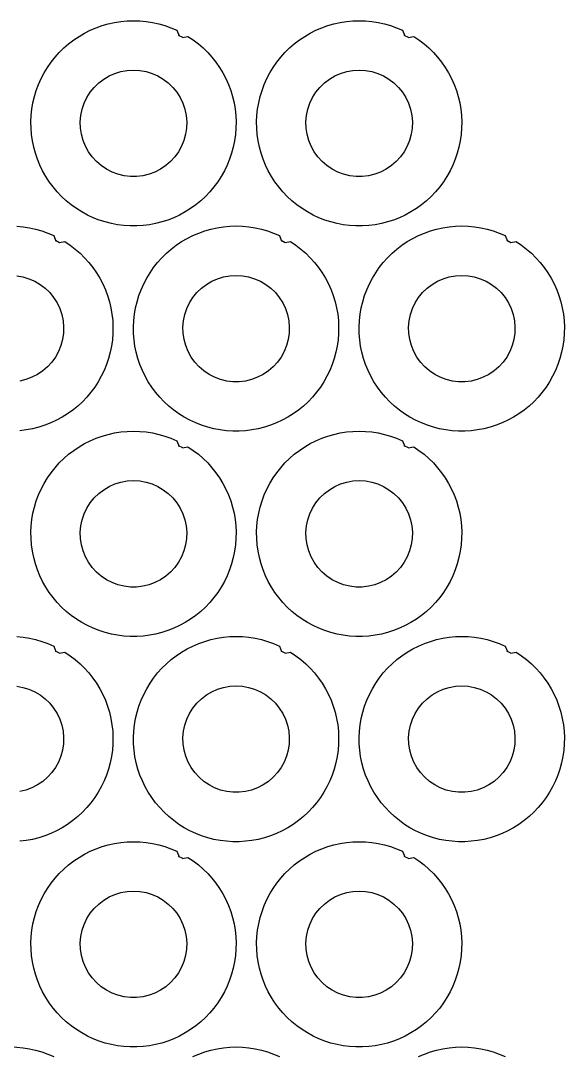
# Model space of a CAD drawing. Extents: x 0 to 183, y 0 to 160.
# Drawn here: x 140.1 to 182.5, y 79.5 to 160.1 of the extents above; entities that cross this region are included whole.
import ezdxf

# ---------------------------------------------------------------- set-up
doc = ezdxf.new("R2010")
doc.units = 0
doc.layers.add('Layer_1', color=7, linetype='CONTINUOUS')

msp = doc.modelspace()

# ---------------------------------------------------------------- linework, layer by layer
at = {"layer": 'Layer_1', "color": 7}
for points in [[(140.944165, 152.722013), (140.998183, 153.217014), (141.08316, 153.707013), (141.198165, 154.192012), (141.343171, 154.668014), (141.517161, 155.134014), (141.720164, 155.588013), (141.951162, 156.029014), (142.208182, 156.455014), (142.492182, 156.863014), (142.801159, 157.254013), (143.133166, 157.624012), (143.487157, 157.973014), (143.863162, 158.300014), (144.25816, 158.602014), (144.671164, 158.880014), (145.101158, 159.131014), (145.545178, 159.354012), (146.003168, 159.550013), (146.472165, 159.717015), (146.950165, 159.855013), (147.43618, 159.962015), (147.927162, 160.039013), (148.423167, 160.086015), (148.92016, 160.101029), (149.417182, 160.086), (149.913159, 160.039013), (150.40417, 159.962015), (150.890156, 159.855013), (151.368184, 159.717015), (151.837181, 159.550013), (152.295171, 159.354012), (152.474716, 158.915537)], [(158.541957, 152.722013), (158.595974, 153.217014), (158.680952, 153.707013), (158.795957, 154.192012), (158.940963, 154.668014), (159.114953, 155.134014), (159.317955, 155.588013), (159.548954, 156.029014), (159.805974, 156.455014), (160.089974, 156.863014), (160.398951, 157.254013), (160.730957, 157.624012), (161.084949, 157.973014), (161.460953, 158.300014), (161.855952, 158.602014), (162.268956, 158.880014), (162.698949, 159.131014), (163.14297, 159.354012), (163.60096, 159.550013), (164.069957, 159.717015), (164.547956, 159.855013), (165.033971, 159.962015), (165.524953, 160.039013), (166.020959, 160.086015), (166.517952, 160.101029), (167.014974, 160.086), (167.510951, 160.039013), (168.001961, 159.962015), (168.487948, 159.855013), (168.965976, 159.717015), (169.434973, 159.550013), (169.892963, 159.354012), (170.072507, 158.915537)], [(152.758868, 158.791676), (152.435537, 158.954716)], [(152.739163, 158.798006), (153.169157, 158.880014), (153.582161, 158.602014), (153.977159, 158.300014), (154.353164, 157.973014), (154.707184, 157.624012), (155.039162, 157.254013), (155.348167, 156.863014), (155.632167, 156.455014), (155.889158, 156.029014), (156.120157, 155.588013), (156.32316, 155.134014), (156.497178, 154.668014), (156.642184, 154.192012), (156.757161, 153.707013), (156.842166, 153.217014), (156.896184, 152.722013), (156.919044, 152.225014)], [(170.35666, 158.791676), (170.033329, 158.954716)], [(170.336955, 158.798006), (170.766949, 158.880014), (171.179953, 158.602014), (171.574951, 158.300014), (171.950956, 157.973014), (172.304975, 157.624012), (172.636953, 157.254013), (172.945958, 156.863014), (173.229959, 156.455014), (173.48695, 156.029014), (173.717949, 155.588013), (173.920952, 155.134014), (174.09497, 154.668014), (174.239976, 154.192012), (174.354953, 153.707013), (174.439958, 153.217014), (174.493976, 152.722013), (174.516836, 152.225014)], [(144.772171, 152.224015), (144.815182, 152.714015), (144.917177, 153.195014), (145.074177, 153.661014), (145.286182, 154.105015), (145.548169, 154.520014), (145.858162, 154.902013), (146.211166, 155.245014), (146.602185, 155.543013), (147.025179, 155.793014), (147.475183, 155.991012), (147.945167, 156.135014), (148.429178, 156.222014), (148.92016, 156.251013), (149.411171, 156.222014), (149.895182, 156.135014), (150.365166, 155.991012), (150.81517, 155.793014), (151.238164, 155.543013), (151.629183, 155.245014), (151.982159, 154.902013), (152.29218, 154.520014), (152.554167, 154.105015), (152.766172, 153.661014), (152.923172, 153.195014), (153.025167, 152.714015), (153.068178, 152.224015), (153.054067, 151.732014)], [(162.369963, 152.224015), (162.412974, 152.714015), (162.514969, 153.195014), (162.671969, 153.661014), (162.883974, 154.105015), (163.145961, 154.520014), (163.455954, 154.902013), (163.808958, 155.245014), (164.199976, 155.543013), (164.622971, 155.793014), (165.072974, 155.991012), (165.542959, 156.135014), (166.02697, 156.222014), (166.517952, 156.251013), (167.008962, 156.222014), (167.492974, 156.135014), (167.962958, 155.991012), (168.412962, 155.793014), (168.835956, 155.543013), (169.226975, 155.245014), (169.57995, 154.902013), (169.889972, 154.520014), (170.151958, 154.105015), (170.363964, 153.661014), (170.520964, 153.195014), (170.622959, 152.714015), (170.66597, 152.224015), (170.651859, 151.732014)], [(140.921164, 152.225014), (140.944306, 152.722013)], [(158.518956, 152.225014), (158.542098, 152.722013)], [(156.919157, 152.225014), (156.911254, 151.728012), (156.873183, 151.232012), (156.803163, 150.739012), (156.703172, 150.252015), (156.57318, 149.771024), (156.414176, 149.300023), (156.225172, 148.840001), (156.008172, 148.392001), (155.764162, 147.958028), (155.493172, 147.541017), (155.197178, 147.141023), (154.876178, 146.760023), (154.533165, 146.40002), (154.16718, 146.062003), (153.782172, 145.748002), (153.377183, 145.458019), (152.956164, 145.194028), (152.519171, 144.956002), (152.067164, 144.746001), (151.604178, 144.565012), (151.130158, 144.412019), (150.648179, 144.290014), (150.159172, 144.19801), (149.665171, 144.136006), (149.169165, 144.105018), (148.671184, 144.105018), (148.175178, 144.136006), (147.681177, 144.19801), (147.19217, 144.290014), (146.710163, 144.412019), (146.236171, 144.565012), (145.773157, 144.746001), (145.321178, 144.956002), (144.884157, 145.194028), (144.463166, 145.458019), (144.058177, 145.748002), (143.67317, 146.062003), (143.307184, 146.40002), (142.964171, 146.760023), (142.643171, 147.141023), (142.347177, 147.541017), (142.076159, 147.958028), (141.832178, 148.392001), (141.615177, 148.840001), (141.426173, 149.300023), (141.267169, 149.771024), (141.137177, 150.252015), (141.037158, 150.739012), (140.967166, 151.232012), (140.929179, 151.728012), (140.921277, 152.225014)], [(153.05418, 151.732014), (152.981169, 151.246013), (152.851177, 150.772012), (152.667168, 150.316023), (152.42917, 149.886001), (152.143166, 149.486008), (151.81116, 149.123013), (151.438175, 148.802014), (151.030167, 148.528004), (150.593174, 148.303017), (150.132164, 148.132018), (149.654164, 148.016025), (149.166174, 147.958028), (148.674176, 147.958028), (148.186157, 148.016025), (147.708157, 148.132018), (147.247175, 148.303017), (146.810182, 148.528004), (146.402174, 148.802014), (146.029161, 149.123013), (145.697183, 149.486008), (145.411179, 149.886001), (145.173181, 150.316023), (144.989172, 150.772012), (144.85918, 151.246013), (144.786169, 151.732014), (144.772058, 152.224015)], [(174.516948, 152.225014), (174.509046, 151.728012), (174.470974, 151.232012), (174.400955, 150.739012), (174.300964, 150.252015), (174.170972, 149.771024), (174.011968, 149.300023), (173.822964, 148.840001), (173.605963, 148.392001), (173.361954, 147.958028), (173.090964, 147.541017), (172.79497, 147.141023), (172.47397, 146.760023), (172.130957, 146.40002), (171.764971, 146.062003), (171.379964, 145.748002), (170.974975, 145.458019), (170.553956, 145.194028), (170.116963, 144.956002), (169.664956, 144.746001), (169.20197, 144.565012), (168.72795, 144.412019), (168.245971, 144.290014), (167.756964, 144.19801), (167.262962, 144.136006), (166.766957, 144.105018), (166.268976, 144.105018), (165.77297, 144.136006), (165.278968, 144.19801), (164.789962, 144.290014), (164.307955, 144.412019), (163.833962, 144.565012), (163.370949, 144.746001), (162.91897, 144.956002), (162.481949, 145.194028), (162.060958, 145.458019), (161.655969, 145.748002), (161.270961, 146.062003), (160.904976, 146.40002), (160.561963, 146.760023), (160.240963, 147.141023), (159.944968, 147.541017), (159.67395, 147.958028), (159.429969, 148.392001), (159.212969, 148.840001), (159.023964, 149.300023), (158.86496, 149.771024), (158.734969, 150.252015), (158.634949, 150.739012), (158.564958, 151.232012), (158.526971, 151.728012), (158.519069, 152.225014)], [(170.651972, 151.732014), (170.578961, 151.246013), (170.448969, 150.772012), (170.26496, 150.316023), (170.026962, 149.886001), (169.740958, 149.486008), (169.408952, 149.123013), (169.035967, 148.802014), (168.627958, 148.528004), (168.190966, 148.303017), (167.729956, 148.132018), (167.251956, 148.016025), (166.763965, 147.958028), (166.271967, 147.958028), (165.783949, 148.016025), (165.305949, 148.132018), (164.844967, 148.303017), (164.407974, 148.528004), (163.999966, 148.802014), (163.626952, 149.123013), (163.294974, 149.486008), (163.00897, 149.886001), (162.770972, 150.316023), (162.586964, 150.772012), (162.456972, 151.246013), (162.383961, 151.732014), (162.36985, 152.224015)], [(139.818387, 144.089989), (140.314364, 144.043002), (140.805374, 143.966003), (141.291361, 143.859002), (141.769389, 143.721003), (142.238386, 143.554001), (142.696376, 143.358001), (142.87592, 142.919526)], [(148.943162, 136.726001), (148.997179, 137.221002), (149.082156, 137.711002), (149.197162, 138.196001), (149.342167, 138.672003), (149.516157, 139.138002), (149.71916, 139.592002), (149.950159, 140.033002), (150.207178, 140.459003), (150.491179, 140.867003), (150.800156, 141.258002), (151.132162, 141.628001), (151.486153, 141.977003), (151.862158, 142.304002), (152.257156, 142.606003), (152.67016, 142.884003), (153.100154, 143.135003), (153.544174, 143.358001), (154.002164, 143.554001), (154.471161, 143.721003), (154.949161, 143.859002), (155.435176, 143.966003), (155.926158, 144.043002), (156.422163, 144.090003), (156.919157, 144.105018), (157.416178, 144.089989), (157.912156, 144.043002), (158.403166, 143.966003), (158.889152, 143.859002), (159.36718, 143.721003), (159.836177, 143.554001), (160.294168, 143.358001), (160.473712, 142.919526)], [(166.540953, 136.726001), (166.594971, 137.221002), (166.679948, 137.711002), (166.794953, 138.196001), (166.939959, 138.672003), (167.113949, 139.138002), (167.316952, 139.592002), (167.54795, 140.033002), (167.80497, 140.459003), (168.08897, 140.867003), (168.397947, 141.258002), (168.729954, 141.628001), (169.083945, 141.977003), (169.45995, 142.304002), (169.854948, 142.606003), (170.267952, 142.884003), (170.697946, 143.135003), (171.141966, 143.358001), (171.599956, 143.554001), (172.068953, 143.721003), (172.546953, 143.859002), (173.032968, 143.966003), (173.52395, 144.043002), (174.019955, 144.090003), (174.516948, 144.105018), (175.01397, 144.089989), (175.509947, 144.043002), (176.000958, 143.966003), (176.486944, 143.859002), (176.964972, 143.721003), (177.433969, 143.554001), (177.891959, 143.358001), (178.071503, 142.919526)], [(143.160073, 142.795665), (142.836742, 142.958704)], [(143.140368, 142.801995), (143.570362, 142.884003), (143.983366, 142.606003), (144.378364, 142.304002), (144.754369, 141.977003), (145.108388, 141.628001), (145.440366, 141.258002), (145.749371, 140.867003), (146.033371, 140.459003), (146.290363, 140.033002), (146.521362, 139.592002), (146.724364, 139.138002), (146.898383, 138.672003), (147.043388, 138.196001), (147.158366, 137.711002), (147.243371, 137.221002), (147.297388, 136.726001), (147.320248, 136.229003)], [(160.757864, 142.795665), (160.434534, 142.958704)], [(160.73816, 142.801995), (161.168153, 142.884003), (161.581157, 142.606003), (161.976156, 142.304002), (162.35216, 141.977003), (162.70618, 141.628001), (163.038158, 141.258002), (163.347163, 140.867003), (163.631163, 140.459003), (163.888155, 140.033002), (164.119154, 139.592002), (164.322156, 139.138002), (164.496174, 138.672003), (164.64118, 138.196001), (164.756157, 137.711002), (164.841163, 137.221002), (164.89518, 136.726001), (164.91804, 136.229003)], [(178.355656, 142.795665), (178.032325, 142.958704)], [(178.335951, 142.801995), (178.765945, 142.884003), (179.178949, 142.606003), (179.573947, 142.304002), (179.949952, 141.977003), (180.303972, 141.628001), (180.63595, 141.258002), (180.944955, 140.867003), (181.228955, 140.459003), (181.485946, 140.033002), (181.716945, 139.592002), (181.919948, 139.138002), (182.093966, 138.672003), (182.238972, 138.196001), (182.353949, 137.711002), (182.438954, 137.221002), (182.492972, 136.726001), (182.515832, 136.229003)], [(139.812375, 140.226003), (140.296386, 140.139002), (140.766371, 139.995001), (141.216374, 139.797003), (141.639369, 139.547002), (142.030388, 139.249003), (142.383363, 138.906002), (142.693384, 138.524003), (142.955371, 138.109003), (143.167377, 137.665003), (143.324377, 137.199003), (143.426372, 136.718003), (143.469383, 136.228003), (143.455271, 135.736003)], [(152.771167, 136.228003), (152.814178, 136.718003), (152.916173, 137.199003), (153.073173, 137.665003), (153.285179, 138.109003), (153.547166, 138.524003), (153.857158, 138.906002), (154.210162, 139.249003), (154.601181, 139.547002), (155.024176, 139.797003), (155.474179, 139.995001), (155.944164, 140.139002), (156.428175, 140.226003), (156.919157, 140.255001), (157.410167, 140.226003), (157.894178, 140.139002), (158.364163, 139.995001), (158.814166, 139.797003), (159.237161, 139.547002), (159.62818, 139.249003), (159.981155, 138.906002), (160.291176, 138.524003), (160.553163, 138.109003), (160.765168, 137.665003), (160.922168, 137.199003), (161.024164, 136.718003), (161.067174, 136.228003), (161.053063, 135.736003)], [(170.368959, 136.228003), (170.41197, 136.718003), (170.513965, 137.199003), (170.670965, 137.665003), (170.88297, 138.109003), (171.144957, 138.524003), (171.45495, 138.906002), (171.807954, 139.249003), (172.198973, 139.547002), (172.621967, 139.797003), (173.071971, 139.995001), (173.541955, 140.139002), (174.025966, 140.226003), (174.516948, 140.255001), (175.007959, 140.226003), (175.49197, 140.139002), (175.961954, 139.995001), (176.411958, 139.797003), (176.834952, 139.547002), (177.225971, 139.249003), (177.578947, 138.906002), (177.888968, 138.524003), (178.150955, 138.109003), (178.36296, 137.665003), (178.51996, 137.199003), (178.621955, 136.718003), (178.664966, 136.228003), (178.650855, 135.736003)], [(147.320361, 136.229003), (147.312459, 135.732001), (147.274387, 135.236001), (147.204368, 134.743001), (147.104377, 134.256004), (146.974385, 133.775013), (146.815381, 133.304012), (146.626377, 132.84399), (146.409376, 132.39599), (146.165367, 131.962017), (145.894377, 131.545005), (145.598382, 131.145012), (145.277383, 130.764012), (144.93437, 130.404009), (144.568384, 130.065992), (144.183377, 129.751991), (143.778388, 129.462008), (143.357369, 129.198017), (142.920376, 128.959991), (142.468369, 128.749989), (142.005383, 128.569), (141.531363, 128.416008), (141.049383, 128.294003), (140.560377, 128.201999), (140.066375, 128.139994)], [(148.92016, 136.229003), (148.943303, 136.726001)], [(164.918153, 136.229003), (164.910251, 135.732001), (164.872179, 135.236001), (164.80216, 134.743001), (164.702168, 134.256004), (164.572177, 133.775013), (164.413173, 133.304012), (164.224168, 132.84399), (164.007168, 132.39599), (163.763158, 131.962017), (163.492169, 131.545005), (163.196174, 131.145012), (162.875174, 130.764012), (162.532162, 130.404009), (162.166176, 130.065992), (161.781168, 129.751991), (161.376179, 129.462008), (160.95516, 129.198017), (160.518167, 128.959991), (160.06616, 128.749989), (159.603175, 128.569), (159.129154, 128.416008), (158.647175, 128.294003), (158.158169, 128.201999), (157.664167, 128.139994), (157.168161, 128.109006), (156.67018, 128.109006), (156.174175, 128.139994), (155.680173, 128.201999), (155.191166, 128.294003), (154.709159, 128.416008), (154.235167, 128.569), (153.772153, 128.749989), (153.320174, 128.959991), (152.883153, 129.198017), (152.462162, 129.462008), (152.057173, 129.751991), (151.672166, 130.065992), (151.30618, 130.404009), (150.963167, 130.764012), (150.642168, 131.145012), (150.346173, 131.545005), (150.075155, 131.962017), (149.831174, 132.39599), (149.614173, 132.84399), (149.425169, 133.304012), (149.266165, 133.775013), (149.136173, 134.256004), (149.036154, 134.743001), (148.966163, 135.236001), (148.928176, 135.732001), (148.920273, 136.229003)], [(161.053176, 135.736003), (160.980165, 135.250002), (160.850174, 134.776001), (160.666165, 134.320012), (160.428167, 133.88999), (160.142163, 133.489996), (159.810156, 133.127002), (159.437172, 132.806003), (159.029163, 132.531993), (158.59217, 132.307005), (158.13116, 132.136007), (157.65316, 132.020014), (157.16517, 131.962017), (156.673172, 131.962017), (156.185153, 132.020014), (155.707153, 132.136007), (155.246172, 132.307005), (154.809179, 132.531993), (154.40117, 132.806003), (154.028157, 133.127002), (153.696179, 133.489996), (153.410175, 133.88999), (153.172177, 134.320012), (152.988168, 134.776001), (152.858176, 135.250002), (152.785166, 135.736003), (152.771054, 136.228003)], [(166.517952, 136.229003), (166.541094, 136.726001)], [(182.515945, 136.229003), (182.508042, 135.732001), (182.469971, 135.236001), (182.399951, 134.743001), (182.29996, 134.256004), (182.169968, 133.775013), (182.010964, 133.304012), (181.82196, 132.84399), (181.60496, 132.39599), (181.36095, 131.962017), (181.08996, 131.545005), (180.793966, 131.145012), (180.472966, 130.764012), (180.129953, 130.404009), (179.763968, 130.065992), (179.37896, 129.751991), (178.973971, 129.462008), (178.552952, 129.198017), (178.115959, 128.959991), (177.663952, 128.749989), (177.200966, 128.569), (176.726946, 128.416008), (176.244967, 128.294003), (175.75596, 128.201999), (175.261959, 128.139994), (174.765953, 128.109006), (174.267972, 128.109006), (173.771966, 128.139994), (173.277965, 128.201999), (172.788958, 128.294003), (172.306951, 128.416008), (171.832959, 128.569), (171.369945, 128.749989), (170.917966, 128.959991), (170.480945, 129.198017), (170.059954, 129.462008), (169.654965, 129.751991), (169.269958, 130.065992), (168.903972, 130.404009), (168.560959, 130.764012), (168.239959, 131.145012), (167.943965, 131.545005), (167.672947, 131.962017), (167.428966, 132.39599), (167.211965, 132.84399), (167.022961, 133.304012), (166.863957, 133.775013), (166.733965, 134.256004), (166.633946, 134.743001), (166.563954, 135.236001), (166.525967, 135.732001), (166.518065, 136.229003)], [(178.650968, 135.736003), (178.577957, 135.250002), (178.447965, 134.776001), (178.263956, 134.320012), (178.025958, 133.88999), (177.739954, 133.489996), (177.407948, 133.127002), (177.034963, 132.806003), (176.626955, 132.531993), (176.189962, 132.307005), (175.728952, 132.136007), (175.250952, 132.020014), (174.762962, 131.962017), (174.270964, 131.962017), (173.782945, 132.020014), (173.304945, 132.136007), (172.843963, 132.307005), (172.40697, 132.531993), (171.998962, 132.806003), (171.625949, 133.127002), (171.293971, 133.489996), (171.007967, 133.88999), (170.769969, 134.320012), (170.58596, 134.776001), (170.455968, 135.250002), (170.382957, 135.736003), (170.368846, 136.228003)], [(143.455384, 135.736003), (143.382373, 135.250002), (143.252382, 134.776001), (143.068373, 134.320012), (142.830375, 133.88999), (142.544371, 133.489996), (142.212365, 133.127002), (141.83938, 132.806003), (141.431371, 132.531993), (140.994378, 132.307005), (140.533368, 132.136007), (140.055369, 132.020014)], [(140.944165, 120.72999), (140.998183, 121.224991), (141.08316, 121.714991), (141.198165, 122.19999), (141.343171, 122.675991), (141.517161, 123.141991), (141.720164, 123.595991), (141.951162, 124.036991), (142.208182, 124.462992), (142.492182, 124.870992), (142.801159, 125.261991), (143.133166, 125.63199), (143.487157, 125.980992), (143.863162, 126.307991), (144.25816, 126.609991), (144.671164, 126.887992), (145.101158, 127.138992), (145.545178, 127.36199), (146.003168, 127.55799), (146.472165, 127.724992), (146.950165, 127.86299), (147.43618, 127.969992), (147.927162, 128.046991), (148.423167, 128.093992), (148.92016, 128.109006), (149.417182, 128.093978), (149.913159, 128.046991), (150.40417, 127.969992), (150.890156, 127.86299), (151.368184, 127.724992), (151.837181, 127.55799), (152.295171, 127.36199), (152.474716, 126.923515)], [(158.541957, 120.72999), (158.595974, 121.224991), (158.680952, 121.714991), (158.795957, 122.19999), (158.940963, 122.675991), (159.114953, 123.141991), (159.317955, 123.595991), (159.548954, 124.036991), (159.805974, 124.462992), (160.089974, 124.870992), (160.398951, 125.261991), (160.730957, 125.63199), (161.084949, 125.980992), (161.460953, 126.307991), (161.855952, 126.609991), (162.268956, 126.887992), (162.698949, 127.138992), (163.14297, 127.36199), (163.60096, 127.55799), (164.069957, 127.724992), (164.547956, 127.86299), (165.033971, 127.969992), (165.524953, 128.046991), (166.020959, 128.093992), (166.517952, 128.109006), (167.014974, 128.093978), (167.510951, 128.046991), (168.001961, 127.969992), (168.487948, 127.86299), (168.965976, 127.724992), (169.434973, 127.55799), (169.892963, 127.36199), (170.072507, 126.923515)], [(152.758868, 126.799653), (152.435537, 126.962693)], [(152.739163, 126.805984), (153.169157, 126.887992), (153.582161, 126.609991), (153.977159, 126.307991), (154.353164, 125.980992), (154.707184, 125.63199), (155.039162, 125.261991), (155.348167, 124.870992), (155.632167, 124.462992), (155.889158, 124.036991), (156.120157, 123.595991), (156.32316, 123.141991), (156.497178, 122.675991), (156.642184, 122.19999), (156.757161, 121.714991), (156.842166, 121.224991), (156.896184, 120.72999), (156.919044, 120.232991)], [(170.35666, 126.799653), (170.033329, 126.962693)], [(170.336955, 126.805984), (170.766949, 126.887992), (171.179953, 126.609991), (171.574951, 126.307991), (171.950956, 125.980992), (172.304975, 125.63199), (172.636953, 125.261991), (172.945958, 124.870992), (173.229959, 124.462992), (173.48695, 124.036991), (173.717949, 123.595991), (173.920952, 123.141991), (174.09497, 122.675991), (174.239976, 122.19999), (174.354953, 121.714991), (174.439958, 121.224991), (174.493976, 120.72999), (174.516836, 120.232991)], [(144.772171, 120.231992), (144.815182, 120.721992), (144.917177, 121.202992), (145.074177, 121.668992), (145.286182, 122.112992), (145.548169, 122.527991), (145.858162, 122.90999), (146.211166, 123.252992), (146.602185, 123.55099), (147.025179, 123.800991), (147.475183, 123.99899), (147.945167, 124.142991), (148.429178, 124.229992), (148.92016, 124.25899), (149.411171, 124.229992), (149.895182, 124.142991), (150.365166, 123.99899), (150.81517, 123.800991), (151.238164, 123.55099), (151.629183, 123.252992), (151.982159, 122.90999), (152.29218, 122.527991), (152.554167, 122.112992), (152.766172, 121.668992), (152.923172, 121.202992), (153.025167, 120.721992), (153.068178, 120.231992), (153.054067, 119.739991)], [(162.369963, 120.231992), (162.412974, 120.721992), (162.514969, 121.202992), (162.671969, 121.668992), (162.883974, 122.112992), (163.145961, 122.527991), (163.455954, 122.90999), (163.808958, 123.252992), (164.199976, 123.55099), (164.622971, 123.800991), (165.072974, 123.99899), (165.542959, 124.142991), (166.02697, 124.229992), (166.517952, 124.25899), (167.008962, 124.229992), (167.492974, 124.142991), (167.962958, 123.99899), (168.412962, 123.800991), (168.835956, 123.55099), (169.226975, 123.252992), (169.57995, 122.90999), (169.889972, 122.527991), (170.151958, 122.112992), (170.363964, 121.668992), (170.520964, 121.202992), (170.622959, 120.721992), (170.66597, 120.231992), (170.651859, 119.739991)], [(140.921164, 120.232991), (140.944306, 120.72999)], [(156.919157, 120.232991), (156.911254, 119.735989), (156.873183, 119.23999), (156.803163, 118.74699), (156.703172, 118.259993), (156.57318, 117.779001), (156.414176, 117.308001), (156.225172, 116.847978), (156.008172, 116.399979), (155.764162, 115.966006), (155.493172, 115.548994), (155.197178, 115.149001), (154.876178, 114.768001), (154.533165, 114.407998), (154.16718, 114.06998), (153.782172, 113.75598), (153.377183, 113.465997), (152.956164, 113.202006), (152.519171, 112.96398), (152.067164, 112.753978), (151.604178, 112.572989), (151.130158, 112.419996), (150.648179, 112.297992), (150.159172, 112.205987), (149.665171, 112.143983), (149.169165, 112.112995), (148.671184, 112.112995), (148.175178, 112.143983), (147.681177, 112.205987), (147.19217, 112.297992), (146.710163, 112.419996), (146.236171, 112.572989), (145.773157, 112.753978), (145.321178, 112.96398), (144.884157, 113.202006), (144.463166, 113.465997), (144.058177, 113.75598), (143.67317, 114.06998), (143.307184, 114.407998), (142.964171, 114.768001), (142.643171, 115.149001), (142.347177, 115.548994), (142.076159, 115.966006), (141.832178, 116.399979), (141.615177, 116.847978), (141.426173, 117.308001), (141.267169, 117.779001), (141.137177, 118.259993), (141.037158, 118.74699), (140.967166, 119.23999), (140.929179, 119.735989), (140.921277, 120.232991)], [(153.05418, 119.739991), (152.981169, 119.253991), (152.851177, 118.77999), (152.667168, 118.324001), (152.42917, 117.893979), (152.143166, 117.493985), (151.81116, 117.130991), (151.438175, 116.809991), (151.030167, 116.535982), (150.593174, 116.310994), (150.132164, 116.139996), (149.654164, 116.024002), (149.166174, 115.966006), (148.674176, 115.966006), (148.186157, 116.024002), (147.708157, 116.139996), (147.247175, 116.310994), (146.810182, 116.535982), (146.402174, 116.809991), (146.029161, 117.130991), (145.697183, 117.493985), (145.411179, 117.893979), (145.173181, 118.324001), (144.989172, 118.77999), (144.85918, 119.253991), (144.786169, 119.739991), (144.772058, 120.231992)], [(158.518956, 120.232991), (158.542098, 120.72999)], [(174.516948, 120.232991), (174.509046, 119.735989), (174.470974, 119.23999), (174.400955, 118.74699), (174.300964, 118.259993), (174.170972, 117.779001), (174.011968, 117.308001), (173.822964, 116.847978), (173.605963, 116.399979), (173.361954, 115.966006), (173.090964, 115.548994), (172.79497, 115.149001), (172.47397, 114.768001), (172.130957, 114.407998), (171.764971, 114.06998), (171.379964, 113.75598), (170.974975, 113.465997), (170.553956, 113.202006), (170.116963, 112.96398), (169.664956, 112.753978), (169.20197, 112.572989), (168.72795, 112.419996), (168.245971, 112.297992), (167.756964, 112.205987), (167.262962, 112.143983), (166.766957, 112.112995), (166.268976, 112.112995), (165.77297, 112.143983), (165.278968, 112.205987), (164.789962, 112.297992), (164.307955, 112.419996), (163.833962, 112.572989), (163.370949, 112.753978), (162.91897, 112.96398), (162.481949, 113.202006), (162.060958, 113.465997), (161.655969, 113.75598), (161.270961, 114.06998), (160.904976, 114.407998), (160.561963, 114.768001), (160.240963, 115.149001), (159.944968, 115.548994), (159.67395, 115.966006), (159.429969, 116.399979), (159.212969, 116.847978), (159.023964, 117.308001), (158.86496, 117.779001), (158.734969, 118.259993), (158.634949, 118.74699), (158.564958, 119.23999), (158.526971, 119.735989), (158.519069, 120.232991)], [(170.651972, 119.739991), (170.578961, 119.253991), (170.448969, 118.77999), (170.26496, 118.324001), (170.026962, 117.893979), (169.740958, 117.493985), (169.408952, 117.130991), (169.035967, 116.809991), (168.627958, 116.535982), (168.190966, 116.310994), (167.729956, 116.139996), (167.251956, 116.024002), (166.763965, 115.966006), (166.271967, 115.966006), (165.783949, 116.024002), (165.305949, 116.139996), (164.844967, 116.310994), (164.407974, 116.535982), (163.999966, 116.809991), (163.626952, 117.130991), (163.294974, 117.493985), (163.00897, 117.893979), (162.770972, 118.324001), (162.586964, 118.77999), (162.456972, 119.253991), (162.383961, 119.739991), (162.36985, 120.231992)], [(139.818387, 112.097967), (140.314364, 112.05098), (140.805374, 111.973981), (141.291361, 111.866979), (141.769389, 111.728981), (142.238386, 111.561979), (142.696376, 111.365978), (142.87592, 110.927504)], [(148.943162, 104.733979), (148.997179, 105.22898), (149.082156, 105.71898), (149.197162, 106.203979), (149.342167, 106.67998), (149.516157, 107.14598), (149.71916, 107.59998), (149.950159, 108.04098), (150.207178, 108.46698), (150.491179, 108.874981), (150.800156, 109.26598), (151.132162, 109.635979), (151.486153, 109.98498), (151.862158, 110.31198), (152.257156, 110.61398), (152.67016, 110.89198), (153.100154, 111.14298), (153.544174, 111.365978), (154.002164, 111.561979), (154.471161, 111.728981), (154.949161, 111.866979), (155.435176, 111.973981), (155.926158, 112.05098), (156.422163, 112.097981), (156.919157, 112.112995), (157.416178, 112.097967), (157.912156, 112.05098), (158.403166, 111.973981), (158.889152, 111.866979), (159.36718, 111.728981), (159.836177, 111.561979), (160.294168, 111.365978), (160.473712, 110.927504)], [(166.540953, 104.733979), (166.594971, 105.22898), (166.679948, 105.71898), (166.794953, 106.203979), (166.939959, 106.67998), (167.113949, 107.14598), (167.316952, 107.59998), (167.54795, 108.04098), (167.80497, 108.46698), (168.08897, 108.874981), (168.397947, 109.26598), (168.729954, 109.635979), (169.083945, 109.98498), (169.45995, 110.31198), (169.854948, 110.61398), (170.267952, 110.89198), (170.697946, 111.14298), (171.141966, 111.365978), (171.599956, 111.561979), (172.068953, 111.728981), (172.546953, 111.866979), (173.032968, 111.973981), (173.52395, 112.05098), (174.019955, 112.097981), (174.516948, 112.112995), (175.01397, 112.097967), (175.509947, 112.05098), (176.000958, 111.973981), (176.486944, 111.866979), (176.964972, 111.728981), (177.433969, 111.561979), (177.891959, 111.365978), (178.071503, 110.927504)], [(143.160073, 110.803642), (142.836742, 110.966682)], [(143.140368, 110.809972), (143.570362, 110.89198), (143.983366, 110.61398), (144.378364, 110.31198), (144.754369, 109.98498), (145.108388, 109.635979), (145.440366, 109.26598), (145.749371, 108.874981), (146.033371, 108.46698), (146.290363, 108.04098), (146.521362, 107.59998), (146.724364, 107.14598), (146.898383, 106.67998), (147.043388, 106.203979), (147.158366, 105.71898), (147.243371, 105.22898), (147.297388, 104.733979), (147.320248, 104.23698)], [(160.757864, 110.803642), (160.434534, 110.966682)], [(160.73816, 110.809972), (161.168153, 110.89198), (161.581157, 110.61398), (161.976156, 110.31198), (162.35216, 109.98498), (162.70618, 109.635979), (163.038158, 109.26598), (163.347163, 108.874981), (163.631163, 108.46698), (163.888155, 108.04098), (164.119154, 107.59998), (164.322156, 107.14598), (164.496174, 106.67998), (164.64118, 106.203979), (164.756157, 105.71898), (164.841163, 105.22898), (164.89518, 104.733979), (164.91804, 104.23698)], [(178.355656, 110.803642), (178.032325, 110.966682)], [(178.335951, 110.809972), (178.765945, 110.89198), (179.178949, 110.61398), (179.573947, 110.31198), (179.949952, 109.98498), (180.303972, 109.635979), (180.63595, 109.26598), (180.944955, 108.874981), (181.228955, 108.46698), (181.485946, 108.04098), (181.716945, 107.59998), (181.919948, 107.14598), (182.093966, 106.67998), (182.238972, 106.203979), (182.353949, 105.71898), (182.438954, 105.22898), (182.492972, 104.733979), (182.515832, 104.23698)], [(139.812375, 108.23398), (140.296386, 108.14698), (140.766371, 108.002979), (141.216374, 107.80498), (141.639369, 107.554979), (142.030388, 107.256981), (142.383363, 106.913979), (142.693384, 106.53198), (142.955371, 106.116981), (143.167377, 105.67298), (143.324377, 105.206981), (143.426372, 104.725981), (143.469383, 104.235981), (143.455271, 103.74398)], [(152.771167, 104.235981), (152.814178, 104.725981), (152.916173, 105.206981), (153.073173, 105.67298), (153.285179, 106.116981), (153.547166, 106.53198), (153.857158, 106.913979), (154.210162, 107.256981), (154.601181, 107.554979), (155.024176, 107.80498), (155.474179, 108.002979), (155.944164, 108.14698), (156.428175, 108.23398), (156.919157, 108.262979), (157.410167, 108.23398), (157.894178, 108.14698), (158.364163, 108.002979), (158.814166, 107.80498), (159.237161, 107.554979), (159.62818, 107.256981), (159.981155, 106.913979), (160.291176, 106.53198), (160.553163, 106.116981), (160.765168, 105.67298), (160.922168, 105.206981), (161.024164, 104.725981), (161.067174, 104.235981), (161.053063, 103.74398)], [(170.368959, 104.235981), (170.41197, 104.725981), (170.513965, 105.206981), (170.670965, 105.67298), (170.88297, 106.116981), (171.144957, 106.53198), (171.45495, 106.913979), (171.807954, 107.256981), (172.198973, 107.554979), (172.621967, 107.80498), (173.071971, 108.002979), (173.541955, 108.14698), (174.025966, 108.23398), (174.516948, 108.262979), (175.007959, 108.23398), (175.49197, 108.14698), (175.961954, 108.002979), (176.411958, 107.80498), (176.834952, 107.554979), (177.225971, 107.256981), (177.578947, 106.913979), (177.888968, 106.53198), (178.150955, 106.116981), (178.36296, 105.67298), (178.51996, 105.206981), (178.621955, 104.725981), (178.664966, 104.235981), (178.650855, 103.74398)], [(148.92016, 104.23698), (148.943303, 104.733979)], [(166.517952, 104.23698), (166.541094, 104.733979)], [(147.320361, 104.23698), (147.312459, 103.739978), (147.274387, 103.243978), (147.204368, 102.750978), (147.104377, 102.263981), (146.974385, 101.78299), (146.815381, 101.311989), (146.626377, 100.851967), (146.409376, 100.403968), (146.165367, 99.969995), (145.894377, 99.552983), (145.598382, 99.152989), (145.277383, 98.771989), (144.93437, 98.411987), (144.568384, 98.073969), (144.183377, 97.759969), (143.778388, 97.469985), (143.357369, 97.205995), (142.920376, 96.967969), (142.468369, 96.757967), (142.005383, 96.576978), (141.531363, 96.423985), (141.049383, 96.301981), (140.560377, 96.209976), (140.066375, 96.147972)], [(164.918153, 104.23698), (164.910251, 103.739978), (164.872179, 103.243978), (164.80216, 102.750978), (164.702168, 102.263981), (164.572177, 101.78299), (164.413173, 101.311989), (164.224168, 100.851967), (164.007168, 100.403968), (163.763158, 99.969995), (163.492169, 99.552983), (163.196174, 99.152989), (162.875174, 98.771989), (162.532162, 98.411987), (162.166176, 98.073969), (161.781168, 97.759969), (161.376179, 97.469985), (160.95516, 97.205995), (160.518167, 96.967969), (160.06616, 96.757967), (159.603175, 96.576978), (159.129154, 96.423985), (158.647175, 96.301981), (158.158169, 96.209976), (157.664167, 96.147972), (157.168161, 96.116984), (156.67018, 96.116984), (156.174175, 96.147972), (155.680173, 96.209976), (155.191166, 96.301981), (154.709159, 96.423985), (154.235167, 96.576978), (153.772153, 96.757967), (153.320174, 96.967969), (152.883153, 97.205995), (152.462162, 97.469985), (152.057173, 97.759969), (151.672166, 98.073969), (151.30618, 98.411987), (150.963167, 98.771989), (150.642168, 99.152989), (150.346173, 99.552983), (150.075155, 99.969995), (149.831174, 100.403968), (149.614173, 100.851967), (149.425169, 101.311989), (149.266165, 101.78299), (149.136173, 102.263981), (149.036154, 102.750978), (148.966163, 103.243978), (148.928176, 103.739978), (148.920273, 104.23698)], [(161.053176, 103.74398), (160.980165, 103.257979), (160.850174, 102.783979), (160.666165, 102.327989), (160.428167, 101.897967), (160.142163, 101.497974), (159.810156, 101.13498), (159.437172, 100.81398), (159.029163, 100.539971), (158.59217, 100.314983), (158.13116, 100.143985), (157.65316, 100.027991), (157.16517, 99.969995), (156.673172, 99.969995), (156.185153, 100.027991), (155.707153, 100.143985), (155.246172, 100.314983), (154.809179, 100.539971), (154.40117, 100.81398), (154.028157, 101.13498), (153.696179, 101.497974), (153.410175, 101.897967), (153.172177, 102.327989), (152.988168, 102.783979), (152.858176, 103.257979), (152.785166, 103.74398), (152.771054, 104.235981)], [(182.515945, 104.23698), (182.508042, 103.739978), (182.469971, 103.243978), (182.399951, 102.750978), (182.29996, 102.263981), (182.169968, 101.78299), (182.010964, 101.311989), (181.82196, 100.851967), (181.60496, 100.403968), (181.36095, 99.969995), (181.08996, 99.552983), (180.793966, 99.152989), (180.472966, 98.771989), (180.129953, 98.411987), (179.763968, 98.073969), (179.37896, 97.759969), (178.973971, 97.469985), (178.552952, 97.205995), (178.115959, 96.967969), (177.663952, 96.757967), (177.200966, 96.576978), (176.726946, 96.423985), (176.244967, 96.301981), (175.75596, 96.209976), (175.261959, 96.147972), (174.765953, 96.116984), (174.267972, 96.116984), (173.771966, 96.147972), (173.277965, 96.209976), (172.788958, 96.301981), (172.306951, 96.423985), (171.832959, 96.576978), (171.369945, 96.757967), (170.917966, 96.967969), (170.480945, 97.205995), (170.059954, 97.469985), (169.654965, 97.759969), (169.269958, 98.073969), (168.903972, 98.411987), (168.560959, 98.771989), (168.239959, 99.152989), (167.943965, 99.552983), (167.672947, 99.969995), (167.428966, 100.403968), (167.211965, 100.851967), (167.022961, 101.311989), (166.863957, 101.78299), (166.733965, 102.263981), (166.633946, 102.750978), (166.563954, 103.243978), (166.525967, 103.739978), (166.518065, 104.23698)], [(178.650968, 103.74398), (178.577957, 103.257979), (178.447965, 102.783979), (178.263956, 102.327989), (178.025958, 101.897967), (177.739954, 101.497974), (177.407948, 101.13498), (177.034963, 100.81398), (176.626955, 100.539971), (176.189962, 100.314983), (175.728952, 100.143985), (175.250952, 100.027991), (174.762962, 99.969995), (174.270964, 99.969995), (173.782945, 100.027991), (173.304945, 100.143985), (172.843963, 100.314983), (172.40697, 100.539971), (171.998962, 100.81398), (171.625949, 101.13498), (171.293971, 101.497974), (171.007967, 101.897967), (170.769969, 102.327989), (170.58596, 102.783979), (170.455968, 103.257979), (170.382957, 103.74398), (170.368846, 104.235981)], [(143.455384, 103.74398), (143.382373, 103.257979), (143.252382, 102.783979), (143.068373, 102.327989), (142.830375, 101.897967), (142.544371, 101.497974), (142.212365, 101.13498), (141.83938, 100.81398), (141.431371, 100.539971), (140.994378, 100.314983), (140.533368, 100.143985), (140.055369, 100.027991)], [(140.944165, 88.737968), (140.998183, 89.232969), (141.08316, 89.722968), (141.198165, 90.207967), (141.343171, 90.683969), (141.517161, 91.149969), (141.720164, 91.603968), (141.951162, 92.044969), (142.208182, 92.470969), (142.492182, 92.878969), (142.801159, 93.269968), (143.133166, 93.639967), (143.487157, 93.988969), (143.863162, 94.315969), (144.25816, 94.617969), (144.671164, 94.895969), (145.101158, 95.146969), (145.545178, 95.369967), (146.003168, 95.565968), (146.472165, 95.73297), (146.950165, 95.870968), (147.43618, 95.97797), (147.927162, 96.054968), (148.423167, 96.10197), (148.92016, 96.116984), (149.417182, 96.101956), (149.913159, 96.054968), (150.40417, 95.97797), (150.890156, 95.870968), (151.368184, 95.73297), (151.837181, 95.565968), (152.295171, 95.369967), (152.474716, 94.931492)], [(158.541957, 88.737968), (158.595974, 89.232969), (158.680952, 89.722968), (158.795957, 90.207967), (158.940963, 90.683969), (159.114953, 91.149969), (159.317955, 91.603968), (159.548954, 92.044969), (159.805974, 92.470969), (160.089974, 92.878969), (160.398951, 93.269968), (160.730957, 93.639967), (161.084949, 93.988969), (161.460953, 94.315969), (161.855952, 94.617969), (162.268956, 94.895969), (162.698949, 95.146969), (163.14297, 95.369967), (163.60096, 95.565968), (164.069957, 95.73297), (164.547956, 95.870968), (165.033971, 95.97797), (165.524953, 96.054968), (166.020959, 96.10197), (166.517952, 96.116984), (167.014974, 96.101956), (167.510951, 96.054968), (168.001961, 95.97797), (168.487948, 95.870968), (168.965976, 95.73297), (169.434973, 95.565968), (169.892963, 95.369967), (170.072507, 94.931492)], [(152.758868, 94.807631), (152.435537, 94.970671)], [(152.739163, 94.813961), (153.169157, 94.895969), (153.582161, 94.617969), (153.977159, 94.315969), (154.353164, 93.988969), (154.707184, 93.639967), (155.039162, 93.269968), (155.348167, 92.878969), (155.632167, 92.470969), (155.889158, 92.044969), (156.120157, 91.603968), (156.32316, 91.149969), (156.497178, 90.683969), (156.642184, 90.207967), (156.757161, 89.722968), (156.842166, 89.232969), (156.896184, 88.737968), (156.919044, 88.240969)], [(170.35666, 94.807631), (170.033329, 94.970671)], [(170.336955, 94.813961), (170.766949, 94.895969), (171.179953, 94.617969), (171.574951, 94.315969), (171.950956, 93.988969), (172.304975, 93.639967), (172.636953, 93.269968), (172.945958, 92.878969), (173.229959, 92.470969), (173.48695, 92.044969), (173.717949, 91.603968), (173.920952, 91.149969), (174.09497, 90.683969), (174.239976, 90.207967), (174.354953, 89.722968), (174.439958, 89.232969), (174.493976, 88.737968), (174.516836, 88.240969)], [(144.772171, 88.23997), (144.815182, 88.72997), (144.917177, 89.210969), (145.074177, 89.676969), (145.286182, 90.12097), (145.548169, 90.535969), (145.858162, 90.917968), (146.211166, 91.26097), (146.602185, 91.558968), (147.025179, 91.808969), (147.475183, 92.006968), (147.945167, 92.150969), (148.429178, 92.237969), (148.92016, 92.266968), (149.411171, 92.237969), (149.895182, 92.150969), (150.365166, 92.006968), (150.81517, 91.808969), (151.238164, 91.558968), (151.629183, 91.26097), (151.982159, 90.917968), (152.29218, 90.535969), (152.554167, 90.12097), (152.766172, 89.676969), (152.923172, 89.210969), (153.025167, 88.72997), (153.068178, 88.23997), (153.054067, 87.747969)], [(162.369963, 88.23997), (162.412974, 88.72997), (162.514969, 89.210969), (162.671969, 89.676969), (162.883974, 90.12097), (163.145961, 90.535969), (163.455954, 90.917968), (163.808958, 91.26097), (164.199976, 91.558968), (164.622971, 91.808969), (165.072974, 92.006968), (165.542959, 92.150969), (166.02697, 92.237969), (166.517952, 92.266968), (167.008962, 92.237969), (167.492974, 92.150969), (167.962958, 92.006968), (168.412962, 91.808969), (168.835956, 91.558968), (169.226975, 91.26097), (169.57995, 90.917968), (169.889972, 90.535969), (170.151958, 90.12097), (170.363964, 89.676969), (170.520964, 89.210969), (170.622959, 88.72997), (170.66597, 88.23997), (170.651859, 87.747969)], [(140.921164, 88.240969), (140.944306, 88.737968)], [(158.518956, 88.240969), (158.542098, 88.737968)], [(156.919157, 88.240969), (156.911254, 87.743967), (156.873183, 87.247967), (156.803163, 86.754967), (156.703172, 86.26797), (156.57318, 85.786979), (156.414176, 85.315978), (156.225172, 84.855956), (156.008172, 84.407956), (155.764162, 83.973983), (155.493172, 83.556972), (155.197178, 83.156978), (154.876178, 82.775978), (154.533165, 82.415975), (154.16718, 82.077958), (153.782172, 81.763957), (153.377183, 81.473974), (152.956164, 81.209983), (152.519171, 80.971957), (152.067164, 80.761956), (151.604178, 80.580967), (151.130158, 80.427974), (150.648179, 80.305969), (150.159172, 80.213965), (149.665171, 80.151961), (149.169165, 80.120973), (148.671184, 80.120973), (148.175178, 80.151961), (147.681177, 80.213965), (147.19217, 80.305969), (146.710163, 80.427974), (146.236171, 80.580967), (145.773157, 80.761956), (145.321178, 80.971957), (144.884157, 81.209983), (144.463166, 81.473974), (144.058177, 81.763957), (143.67317, 82.077958), (143.307184, 82.415975), (142.964171, 82.775978), (142.643171, 83.156978), (142.347177, 83.556972), (142.076159, 83.973983), (141.832178, 84.407956), (141.615177, 84.855956), (141.426173, 85.315978), (141.267169, 85.786979), (141.137177, 86.26797), (141.037158, 86.754967), (140.967166, 87.247967), (140.929179, 87.743967), (140.921277, 88.240969)], [(153.05418, 87.747969), (152.981169, 87.261968), (152.851177, 86.787967), (152.667168, 86.331978), (152.42917, 85.901956), (152.143166, 85.501963), (151.81116, 85.138968), (151.438175, 84.817969), (151.030167, 84.543959), (150.593174, 84.318972), (150.132164, 84.147973), (149.654164, 84.03198), (149.166174, 83.973983), (148.674176, 83.973983), (148.186157, 84.03198), (147.708157, 84.147973), (147.247175, 84.318972), (146.810182, 84.543959), (146.402174, 84.817969), (146.029161, 85.138968), (145.697183, 85.501963), (145.411179, 85.901956), (145.173181, 86.331978), (144.989172, 86.787967), (144.85918, 87.261968), (144.786169, 87.747969), (144.772058, 88.23997)], [(174.516948, 88.240969), (174.509046, 87.743967), (174.470974, 87.247967), (174.400955, 86.754967), (174.300964, 86.26797), (174.170972, 85.786979), (174.011968, 85.315978), (173.822964, 84.855956), (173.605963, 84.407956), (173.361954, 83.973983), (173.090964, 83.556972), (172.79497, 83.156978), (172.47397, 82.775978), (172.130957, 82.415975), (171.764971, 82.077958), (171.379964, 81.763957), (170.974975, 81.473974), (170.553956, 81.209983), (170.116963, 80.971957), (169.664956, 80.761956), (169.20197, 80.580967), (168.72795, 80.427974), (168.245971, 80.305969), (167.756964, 80.213965), (167.262962, 80.151961), (166.766957, 80.120973), (166.268976, 80.120973), (165.77297, 80.151961), (165.278968, 80.213965), (164.789962, 80.305969), (164.307955, 80.427974), (163.833962, 80.580967), (163.370949, 80.761956), (162.91897, 80.971957), (162.481949, 81.209983), (162.060958, 81.473974), (161.655969, 81.763957), (161.270961, 82.077958), (160.904976, 82.415975), (160.561963, 82.775978), (160.240963, 83.156978), (159.944968, 83.556972), (159.67395, 83.973983), (159.429969, 84.407956), (159.212969, 84.855956), (159.023964, 85.315978), (158.86496, 85.786979), (158.734969, 86.26797), (158.634949, 86.754967), (158.564958, 87.247967), (158.526971, 87.743967), (158.519069, 88.240969)], [(170.651972, 87.747969), (170.578961, 87.261968), (170.448969, 86.787967), (170.26496, 86.331978), (170.026962, 85.901956), (169.740958, 85.501963), (169.408952, 85.138968), (169.035967, 84.817969), (168.627958, 84.543959), (168.190966, 84.318972), (167.729956, 84.147973), (167.251956, 84.03198), (166.763965, 83.973983), (166.271967, 83.973983), (165.783949, 84.03198), (165.305949, 84.147973), (164.844967, 84.318972), (164.407974, 84.543959), (163.999966, 84.817969), (163.626952, 85.138968), (163.294974, 85.501963), (163.00897, 85.901956), (162.770972, 86.331978), (162.586964, 86.787967), (162.456972, 87.261968), (162.383961, 87.747969), (162.36985, 88.23997)], [(135.946382, 79.373956), (136.404373, 79.569956), (136.873369, 79.736958), (137.351369, 79.874957), (137.837384, 79.981958), (138.328366, 80.058957), (138.824372, 80.105958), (139.321365, 80.120973), (139.818387, 80.105944), (140.314364, 80.058957), (140.805374, 79.981958), (141.291361, 79.874957), (141.769389, 79.736958), (142.238386, 79.569956), (142.696376, 79.373956)], [(153.544174, 79.373956), (154.002164, 79.569956), (154.471161, 79.736958), (154.949161, 79.874957), (155.435176, 79.981958), (155.926158, 80.058957), (156.422163, 80.105958), (156.919157, 80.120973), (157.416178, 80.105944), (157.912156, 80.058957), (158.403166, 79.981958), (158.889152, 79.874957), (159.36718, 79.736958), (159.836177, 79.569956), (160.294168, 79.373956)], [(171.141966, 79.373956), (171.599956, 79.569956), (172.068953, 79.736958), (172.546953, 79.874957), (173.032968, 79.981958), (173.52395, 80.058957), (174.019955, 80.105958), (174.516948, 80.120973), (175.01397, 80.105944), (175.509947, 80.058957), (176.000958, 79.981958), (176.486944, 79.874957), (176.964972, 79.736958), (177.433969, 79.569956), (177.891959, 79.373956)]]:
    msp.add_lwpolyline(points, dxfattribs=at)

doc.saveas('drawing.dxf')
